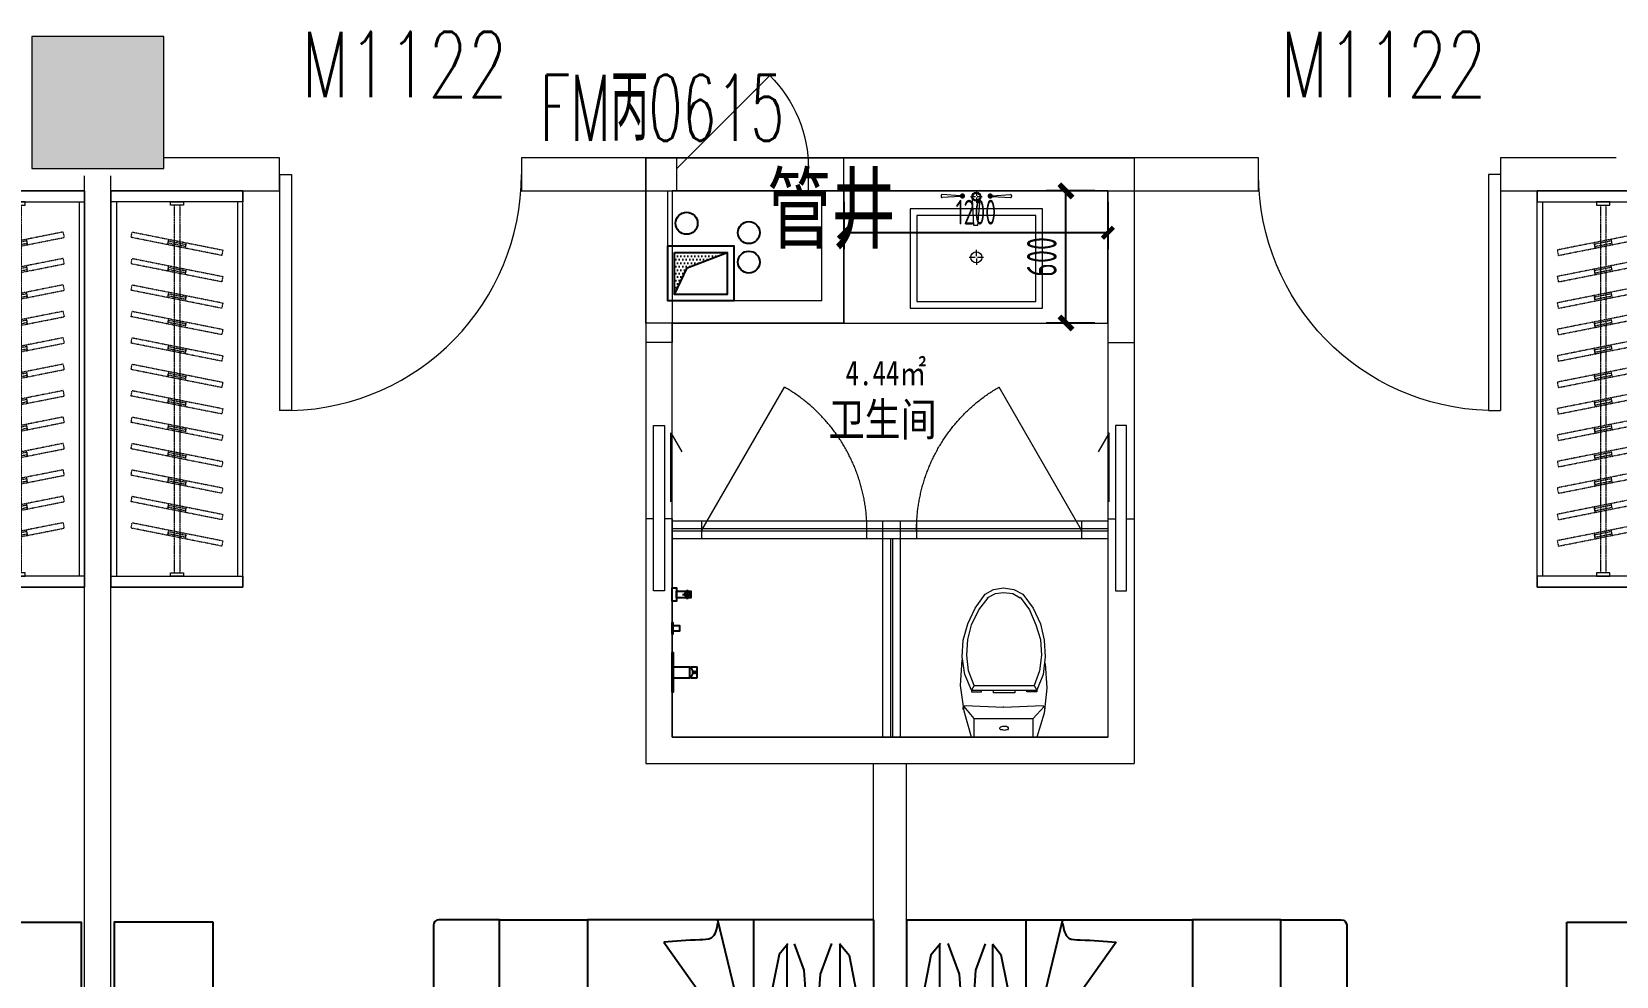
# Model space of a CAD drawing. Header units: millimetres. Extents: x 33621 to 401573, y -91663 to 133135.
# Drawn here: x 374431 to 381631, y -55341 to -51051 of the extents above; entities that cross this region are included whole.
import ezdxf

# ---------------------------------------------------------------- set-up
doc = ezdxf.new("R2010")
doc.units = ezdxf.units.MM
doc.header["$LTSCALE"] = 10
for name, pattern in [('DASH', [0.35, 0.25, -0.1]), ('DOT', [0.2, 0.1, -0.1]), ('HIDDEN', [0.375, 0.25, -0.125, 0, 0])]:
    doc.linetypes.add(name, pattern=pattern)
doc.layers.get('0').update_dxf_attribs({"color": 253})
doc.layers.get('Defpoints').update_dxf_attribs({"color": 250})
for name, color, linetype, lineweight in [('COLUMN', 253, 'Continuous', 0), ('cr-外框线2', 253, 'Continuous', 13), ('DOOR【门】', 253, 'Continuous', 0), ('FF-Door【门】', 253, 'Continuous', 0), ('FF-FIXT【洁具】', 253, 'Continuous', 0), ('FF-FURN【成品家具】', 253, 'Continuous', 0), ('FF-FURN【成品家私】', 253, 'Continuous', 0), ('FF-Text【平面文字】', 253, 'Continuous', 0), ('MK【门槛线】', 253, 'Continuous', 0), ('PUB_HATCH', 253, 'Continuous', 0), ('RC-Dim【天花尺寸】', 253, 'Continuous', 0), ('RC-Text【天花文字】', 253, 'Continuous', 0), ('TXT【平面空间文字】', 253, 'Continuous', 0), ('WALL', 253, 'Continuous', 0), ('Wall【墙体】', 253, 'Continuous', 0), ('Wall【新建墙】', 253, 'Continuous', 0), ('WINDOW', 253, 'Continuous', 0), ('Xline【辅助线】', 253, 'Continuous', 0)]:
    doc.layers.add(name, color=color, linetype=linetype, lineweight=lineweight)
for name, color, linetype in [('DIM_LEAD', 253, 'Continuous'), ('ELE', 253, 'Continuous'), ('FF-FIXT', 253, 'Continuous'), ('P-活动家具', 253, 'Continuous'), ('VPIPE-污水', 253, 'Continuous'), ('VPIPE-热给水', 253, 'Continuous'), ('VPIPE-给水', 253, 'Continuous'), ('WINDOW_TEXT', 253, 'Continuous'), ('填充', 253, 'Continuous'), ('平面家具', 253, 'Continuous'), ('洁具', 253, 'Continuous'), ('风道（排气道）', 253, 'Continuous')]:
    doc.layers.add(name, color=color, linetype=linetype)
doc.styles.add('-宋体', font='', dxfattribs={"width": 0.8})
doc.styles.add('_TCH_WINDOW', font='SIMPLEX', dxfattribs={"bigfont": 'GBCBIG'})
doc.styles.add('SUN', font='romans.shx', dxfattribs={"width": 0.8, "bigfont": 'hzdx.shx'})
doc.styles.add('宋体', font='', dxfattribs={"width": 0.7})
doc.styles.add('尺寸标注', font='ARCHS.SHX', dxfattribs={"width": 0.75})
doc.styles.get('-宋体').set_extended_font_data('SimSun')
doc.styles.get('宋体').set_extended_font_data('SimSun')
doc.dimstyles.new('海龙1：50', dxfattribs={"dimscale": 50, "dimtxt": 2.25, "dimasz": 1, "dimexe": 1.5, "dimexo": 1, "dimgap": 0.7, "dimtad": 1, "dimdec": 0, "dimrnd": 5, "dimdsep": 46, "dimtxsty": '尺寸标注', "dimblk": 'ARCHTICK', "dimblk1": 'ARCHTICK', "dimblk2": 'ARCHTICK', "dimcen": 1, "dimclrd": 44, "dimclre": 44, "dimclrt": 2, "dimadec": 0, "dimazin": 0, "dimtfac": 1, "dimtdec": 0, "dimtix": 1, "dimtmove": 2, "dimatfit": 3, "dimldrblk": 'hl_arrow2', "dimfxl": 5, "dimfxlon": 1, "dimarcsym": 0})
doc.dimstyles.new('海龙_1：60', dxfattribs={"dimscale": 60, "dimtxt": 2.25, "dimasz": 1, "dimexe": 1.5, "dimexo": 1, "dimgap": 0.7, "dimtad": 1, "dimdec": 0, "dimrnd": 5, "dimdsep": 46, "dimtxsty": '尺寸标注', "dimblk": 'ARCHTICK', "dimblk1": 'ARCHTICK', "dimblk2": 'ARCHTICK', "dimcen": 1, "dimclrd": 44, "dimclre": 44, "dimclrt": 2, "dimadec": 0, "dimazin": 0, "dimtfac": 1, "dimtdec": 0, "dimtix": 1, "dimtmove": 2, "dimatfit": 3, "dimldrblk": 'hl_arrow2', "dimfxl": 5, "dimfxlon": 1, "dimarcsym": 0})

# ---------------------------------------------------------------- blocks, each defined once
blk = doc.blocks.new('海龙_041013471')
at = {"layer": 'P-活动家具', "color": 8}
for p, q in [((290.7900538444519, 600), (455.7148070335387, -75.62893487140536)), ((47.7683138847351, 497.7119579277932), (455.7148070335387, -75.62893487140536)), ((570.907928943634, 443.1110782586038), (515.1821618080139, 167.6843824423849)), ((609.9159660339355, 490.4339208602904), (570.907928943634, 443.1110782586038)), ((607.1295089721679, -333.1255493201315), (607.1295089721679, 487.0535130500793)), ((684.3823299407959, 370.6235976181925), (640.5649700164794, 490.4339208602904)), ((759.3869829177856, 353.8018918000162), (810.1600680351257, 492.6313447803258)), ((845.099931716919, 492.6313447803258), (889.5690946578978, 438.6833043098449)), ((848.2764940261841, -326.0139503516257), (848.2764940261841, 488.7776799201965)), ((889.5690946578978, 438.6833043098449), (953.096468925476, 110.1968712806701)), ((715.7945871353149, -67.57820416241884), (684.3823299407959, 370.6235976181925)), ((724.39830493927, -114.0955715216696), (759.3869829177856, 353.8018918000162)), ((515.1821618080139, 167.6843824423849), (515.1821618080139, -356.5300879515707)), ((953.096468925476, 110.1968712806701), (953.096468925476, -364.0951247215271)), ((715.7945871353149, -384.3670544624329), (715.7945871353149, -67.57820416241884)), ((47.7683138847351, -498.9736061096191), (455.7148070335387, -75.62893487140536)), ((455.7148070335387, -75.62893487140536), (289.2133107185364, -600)), ((724.39830493927, -395.8292660713196), (724.39830493927, -114.0955715216696)), ((515.1821618080139, -356.5300879515707), (548.6176218986511, -466.8500647507608)), ((626.6336965560912, -417.7715930901467), (607.1295089721679, -333.1255488395691)), ((826.0417199134826, -433.9104409217834), (848.2764940261841, -326.0139503516257)), ((626.6336965560912, -444.9002890624106), (626.6336965560912, -417.7715930901467)), ((687.9317035675049, -472.4174580611288), (715.7945871353149, -384.3670544624329)), ((756.1619930267333, -501.806726463139), (724.39830493927, -395.8292660713196)), ((953.096468925476, -364.0951247215271), (914.9800448417662, -495.4598984718322)), ((548.6176218986511, -466.8500647507608), (590.4117789268493, -572.630716342479)), ((590.4117789268493, -572.630716342479), (626.6336965560912, -444.9002890624106)), ((626.6336965560912, -444.9002890624106), (646.1375460624695, -564.2796263694763)), ((646.1375460624695, -564.2796263694763), (687.9317035675049, -472.4174580611288)), ((803.8073306083679, -456.5295982398092), (756.1619930267333, -501.806726463139)), ((826.0417199134826, -491.4371538199484), (803.8073306083679, -456.5295982398092)), ((826.0417199134826, -491.4371538199484), (826.0417199134826, -433.9104409217834)), ((867.334704875946, -466.0498409308493), (826.0417199134826, -491.4371538199484)), ((914.9800448417662, -495.4598984718322), (867.334704875946, -466.0498409308493))]:
    blk.add_line(p, q, dxfattribs=at)
at = {"layer": 'P-活动家具'}
blk.add_line((1000, 600), (1000, -600), dxfattribs=at)
at = {"layer": 'P-活动家具', "color": 8}
blk.add_lwpolyline([(-299.9445009231568, 600), (-300, -600), (-700, -600), (-699.9445009231567, 600)], close=True, dxfattribs=at)
for points, knots in [([(291.4958286285401, 586.4091758690774), (286.2387652397156, 557.6313605308532), (277.3563981056213, 509.0081882476806), (168.3864498138428, 508.822865948081), (99.8140640258789, 502.5062246285378), (47.7683138847351, 497.7119579277932)], [0, 0, 0, 0, 75.29106975273392, 127.2122507674335, 290.7226334620352, 290.7226334620352, 290.7226334620352, 290.7226334620352]), ([(291.4958286285401, -587.6708240509032), (284.6017117500305, -560.293768402189), (263.8394808769226, -477.8453974798321), (136.2391152381897, -521.0136509016156), (68.04212093353271, -504.0242624394595), (47.7683138847351, -498.9736061096191)], [0, 0, 0, 0, 75.2910697525422, 226.7455691845376, 290.8180897262135, 290.8180897262135, 290.8180897262135, 290.8180897262135])]:
    blk.add_open_spline(points, degree=3, knots=knots, dxfattribs=at)
at = {"layer": '平面家具', "color": 43, "linetype": 'ByBlock'}
for p, q in [((-699.9445009231567, 600), (-975, 600)), ((1000, 600), (-299.9445009231568, 600)), ((455.7148070335387, -600), (455.7148070335387, 600)), ((-1000, 575), (-1000, -575)), ((-975, -600), (-700, -600)), ((-300, -600), (1000, -600))]:
    blk.add_line(p, q, dxfattribs=at)
for centre, start, end in [((-975, 575), 90, 180), ((-975, -575), 180, 270)]:
    blk.add_arc(centre, 24.99999999999999, start, end, dxfattribs=at)
blk = doc.blocks.new('海龙0109180699')
for points in [[(-1739.996969596017, 7095.48974024225), (-1739.996969596017, 7145.489740242251), (-1139.996969596017, 7145.489740242251), (-1139.996969596017, 7095.48974024225)], [(-1739.996969596017, 7145.489740242251), (-1739.996969596017, 5345.48974024225), (-1139.996969596017, 5345.48974024225), (-1139.996969596017, 7145.489740242251)], [(-1139.996969596017, 5395.489740242251), (-1139.996969596017, 5345.48974024225), (-1739.996969596017, 5345.48974024225), (-1739.996969596017, 5395.489740242251)]]:
    blk.add_lwpolyline(points, close=True)
at = {"color": 8}
for points in [[(-1714.996969596017, 7095.48974024225), (-1714.996969596017, 5395.489740242251)], [(-1164.996969596017, 7095.48974024225), (-1164.996969596017, 5395.489740242251)]]:
    blk.add_lwpolyline(points, dxfattribs=at)
for points in [[(-1469.996969596017, 7080.489740242249), (-1469.996969596017, 7095.48974024225), (-1409.996969596017, 7095.48974024225), (-1409.996969596017, 7080.489740242249)], [(-1409.996969596017, 5410.48974024225), (-1409.996969596017, 5395.489740242251), (-1469.996969596017, 5395.489740242251), (-1469.996969596017, 5410.48974024225)], [(-1409.996969596017, 5410.48974024225), (-1409.996969596017, 5395.489740242251), (-1469.996969596017, 5395.489740242251), (-1469.996969596017, 5410.48974024225)]]:
    blk.add_lwpolyline(points, close=True, dxfattribs=at)
at = {"color": 8, "linetype": 'DASH', "ltscale": 0.006}
for points in [[(-1452.496969596017, 7080.489740242249), (-1452.496969596017, 5410.48974024225)], [(-1427.496969596017, 7080.489740242249), (-1427.496969596017, 5410.48974024225)]]:
    blk.add_lwpolyline(points, dxfattribs=at)
for points in [[(-1643.523249455262, 6958.718523870688), (-1231.593431686051, 6876.780588623835), (-1236.470689736307, 6852.260956613813), (-1648.400507505517, 6934.198891860666)], [(-1476.789751786738, 6925.553169128019), (-1398.326929354574, 6909.945943366503), (-1403.20418740483, 6885.426311356481), (-1481.667009836994, 6901.033537117765)], [(-1478.252929201815, 6918.197279524989), (-1399.790106769651, 6902.590053763474), (-1401.741009989753, 6892.782200959512), (-1480.203832421917, 6908.389426720794)], [(-1643.523249455262, 6838.718523870688), (-1231.593431686051, 6756.780588623835), (-1236.470689736307, 6732.260956613813), (-1648.400507505517, 6814.198891860666)], [(-1476.789751786738, 6805.553169128019), (-1398.326929354574, 6789.945943366503), (-1403.20418740483, 6765.426311356481), (-1481.667009836994, 6781.033537117764)], [(-1478.252929201815, 6798.19727952499), (-1399.790106769651, 6782.590053763474), (-1401.741009989753, 6772.782200959511), (-1480.203832421917, 6788.389426720795)], [(-1643.523249455262, 6718.718523870688), (-1231.593431686051, 6636.780588623834), (-1236.470689736307, 6612.260956613813), (-1648.400507505517, 6694.198891860665)], [(-1476.789751786738, 6685.553169128019), (-1398.326929354574, 6669.945943366504), (-1403.20418740483, 6645.42631135648), (-1481.667009836994, 6661.033537117764)], [(-1478.252929201815, 6678.19727952499), (-1399.790106769651, 6662.590053763473), (-1401.741009989753, 6652.782200959511), (-1480.203832421917, 6668.389426720795)], [(-1643.523249455262, 6598.718523870688), (-1231.593431686051, 6516.780588623835), (-1236.470689736307, 6492.260956613812), (-1648.400507505517, 6574.198891860667)], [(-1476.789751786738, 6565.553169128019), (-1398.326929354574, 6549.945943366504), (-1403.20418740483, 6525.426311356482), (-1481.667009836994, 6541.033537117764)], [(-1478.252929201815, 6558.197279524989), (-1399.790106769651, 6542.590053763473), (-1401.741009989753, 6532.782200959511), (-1480.203832421917, 6548.389426720794)], [(-1643.523249455262, 6478.718523870688), (-1231.593431686051, 6396.780588623835), (-1236.470689736307, 6372.260956613812), (-1648.400507505517, 6454.198891860666)], [(-1476.789751786738, 6445.55316912802), (-1398.326929354574, 6429.945943366504), (-1403.20418740483, 6405.426311356482), (-1481.667009836994, 6421.033537117764)], [(-1478.252929201815, 6438.197279524989), (-1399.790106769651, 6422.590053763473), (-1401.741009989753, 6412.782200959511), (-1480.203832421917, 6428.389426720794)], [(-1643.523249455262, 6358.718523870688), (-1231.593431686051, 6276.780588623835), (-1236.470689736307, 6252.260956613813), (-1648.400507505517, 6334.198891860665)], [(-1476.789751786738, 6325.55316912802), (-1398.326929354574, 6309.945943366503), (-1403.20418740483, 6285.426311356481), (-1481.667009836994, 6301.033537117764)], [(-1478.252929201815, 6318.19727952499), (-1399.790106769651, 6302.590053763474), (-1401.741009989753, 6292.782200959511), (-1480.203832421917, 6308.389426720794)], [(-1643.523249455262, 6238.718523870688), (-1231.593431686051, 6156.780588623835), (-1236.470689736307, 6132.260956613812), (-1648.400507505517, 6214.198891860665)], [(-1476.789751786738, 6205.55316912802), (-1398.326929354574, 6189.945943366503), (-1403.20418740483, 6165.426311356482), (-1481.667009836994, 6181.033537117764)], [(-1478.252929201815, 6198.19727952499), (-1399.790106769651, 6182.590053763473), (-1401.741009989753, 6172.782200959511), (-1480.203832421917, 6188.389426720794)], [(-1643.523249455262, 6118.718523870688), (-1231.593431686051, 6036.780588623835), (-1236.470689736307, 6012.260956613812), (-1648.400507505517, 6094.198891860666)], [(-1476.789751786738, 6085.553169128019), (-1398.326929354574, 6069.945943366503), (-1403.20418740483, 6045.426311356481), (-1481.667009836994, 6061.033537117765)], [(-1478.252929201815, 6078.197279524989), (-1399.790106769651, 6062.590053763473), (-1401.741009989753, 6052.782200959511), (-1480.203832421917, 6068.389426720795)], [(-1643.523249455262, 5998.718523870688), (-1231.593431686051, 5916.780588623835), (-1236.470689736307, 5892.260956613813), (-1648.400507505517, 5974.198891860666)], [(-1476.789751786738, 5965.553169128019), (-1398.326929354574, 5949.945943366504), (-1403.20418740483, 5925.426311356481), (-1481.667009836994, 5941.033537117764)], [(-1478.252929201815, 5958.19727952499), (-1399.790106769651, 5942.590053763473), (-1401.741009989753, 5932.782200959511), (-1480.203832421917, 5948.389426720794)], [(-1643.523249455262, 5878.718523870688), (-1231.593431686051, 5796.780588623835), (-1236.470689736307, 5772.260956613813), (-1648.400507505517, 5854.198891860665)], [(-1476.789751786738, 5845.553169128019), (-1398.326929354574, 5829.945943366503), (-1403.20418740483, 5805.426311356481), (-1481.667009836994, 5821.033537117764)], [(-1478.252929201815, 5838.197279524989), (-1399.790106769651, 5822.590053763473), (-1401.741009989753, 5812.782200959511), (-1480.203832421917, 5828.389426720794)], [(-1643.523249455262, 5758.718523870688), (-1231.593431686051, 5676.780588623834), (-1236.470689736307, 5652.260956613813), (-1648.400507505517, 5734.198891860666)], [(-1476.789751786738, 5725.553169128019), (-1398.326929354574, 5709.945943366503), (-1403.20418740483, 5685.426311356481), (-1481.667009836994, 5701.033537117765)], [(-1478.252929201815, 5718.197279524989), (-1399.790106769651, 5702.590053763473), (-1401.741009989753, 5692.782200959511), (-1480.203832421917, 5708.389426720795)], [(-1643.523249455262, 5638.718523870688), (-1231.593431686051, 5556.780588623834), (-1236.470689736307, 5532.260956613813), (-1648.400507505517, 5614.198891860666)], [(-1476.789751786738, 5605.553169128019), (-1398.326929354574, 5589.945943366504), (-1403.20418740483, 5565.426311356481), (-1481.667009836994, 5581.033537117765)], [(-1478.252929201815, 5598.197279524989), (-1399.790106769651, 5582.590053763474), (-1401.741009989753, 5572.782200959512), (-1480.203832421917, 5588.389426720794)]]:
    blk.add_lwpolyline(points, close=True, dxfattribs=at)
at = {"layer": '平面家具', "color": 43, "linetype": 'ByBlock'}
blk.add_lwpolyline([(-1275.008433618583, 3824.429243121063), (-1725.008433580399, 3824.429245602106), (-1724.996969562024, 824.4292478060815), (-1274.996969600208, 824.4292453250382)], close=True, dxfattribs=at)
at = {"layer": 'cr-外框线2'}
blk.add_blockref('海龙_041013471', (725.003029991407, 3235.360132142203), dxfattribs=at)
blk = doc.blocks.new('$DorLib2D$00000001')
for p, q in [((0.45, 0.975), (0.5000000000000002, 0.975)), ((0.45, 0), (0.45, 0.975)), ((0.5, 0), (0.5, 0.975)), ((0.5, 0), (0.45, 0))]:
    blk.add_line(p, q)
at = {"lineweight": 13}
blk.add_arc((0.475, 0), 0.975, 91.4692835813538, 180, dxfattribs=at)
blk = doc.blocks.new('PQD')
at = {"layer": '填充'}
h = blk.add_hatch(dxfattribs=at)
h.set_pattern_fill('DOTS', color=256, scale=10, style=0)
h.set_pattern_definition([(0, (0, 0), (7.9375, 15.875), [0, -15.875])])
h.paths.add_polyline_path([(517039.3606534046, 222520.7432957545), (516799.3606534047, 222520.7432957545), (516799.3606534047, 222330.7432957545), (516857.0893016653, 222450.5852683169)])
blk.add_lwpolyline([(516799.3606534047, 222330.7432957545), (516857.0893016653, 222450.5852683169), (517039.3606534046, 222520.7432957545)], dxfattribs=at)
at = {"layer": '风道（排气道）'}
for points in [[(516769.3606534046, 222550.7432957545), (517069.3606534046, 222550.7432957545), (517069.3606534046, 222300.7432957546), (516769.3606534046, 222300.7432957546)], [(516799.3606534047, 222520.7432957545), (517039.3606534046, 222520.7432957545), (517039.3606534046, 222330.7432957545), (516799.3606534047, 222330.7432957545)]]:
    blk.add_lwpolyline(points, close=True, dxfattribs=at)
blk = doc.blocks.new('$DorLib2D$00000114')
at = {"color": 0}
blk.add_line((0.4999999999999965, 3.6e-15), (-0.2071067811864751, 0.7071067811864858), dxfattribs=at)
blk.add_arc((0.5000000000013856, -1.1546e-12), 1.000000000001696, 135, 180, dxfattribs=at)
blk = doc.blocks.new('ZL_08155714')
at = {"layer": 'VPIPE-污水'}
blk.add_circle((-129.1592930657789, -712.0164852384477), 50, dxfattribs=at)
at = {"layer": 'VPIPE-热给水'}
blk.add_circle((153.8974417122081, -888.4944701527711), 50, dxfattribs=at)
at = {"layer": 'VPIPE-给水'}
blk.add_circle((153.8974417112767, -754.4488298522773), 50, dxfattribs=at)
at = {"layer": 'WALL'}
for p, q in [((-314.6437028925866, -1164.930908717448), (-314.6437028954097, -414.9309060515661)), ((-314.6437028954097, -414.9309060515661), (585.3562970589846, -414.9309060524974)), ((585.3562970589846, -1164.930908717215), (585.3562970589846, -414.9309060524974)), ((-214.6437028876972, -1064.930908736074), (-214.6437028869986, -564.9309060706291)), ((-214.6437028869986, -564.9309060706291), (485.356297058519, -564.9309060713276)), ((485.356297058519, -1064.930908717681), (485.356297058519, -564.9309060713276)), ((485.356297058519, -1064.930908717681), (-214.6437028902583, -1064.930908714421)), ((585.3562970589846, -1164.930908717215), (-314.6437028925866, -1164.930908717448))]:
    blk.add_line(p, q, dxfattribs=at)
at = {"layer": 'WINDOW'}
for p, q in [((-175.1417361089261, -414.9309060521773), (424.8582644285634, -414.9309060522937)), ((-175.1417361089261, -414.9309060521773), (-175.1417361089261, -564.9309060519735)), ((424.8582644285634, -564.9309060522937), (424.8582644285634, -414.9309060522937)), ((-175.1417361090425, -564.9309060522937), (424.8582644285634, -564.9309060522937))]:
    blk.add_line(p, q, dxfattribs=at)
at = {"layer": 'DOOR【门】', "xscale": -600, "yscale": 600, "zscale": -600}
blk.add_blockref('$DorLib2D$00000114', (124.8582644192502, -464.9309060735977), dxfattribs=at)
at = {"layer": '洁具'}
blk.add_blockref('PQD', (-516984.004356292, -223365.674204469), dxfattribs=at)
at = {"layer": 'ELE', "ltscale": 100, "style": 'SUN', "width": 0.6}
blk.add_text('FM丙0615', height=300, dxfattribs=at).set_placement((-797.1047963886523, -337.8947368420178, 8.09054457e-08))
at = {"layer": 'TXT【平面空间文字】', "width": 0.75}
blk.add_text('管井', height=300, dxfattribs=at).set_placement((236.4133385177701, -794.6007492310964))
blk = doc.blocks.new('A$C5D954283')
at = {"color": 0, "linetype": 'Continuous'}
for p, q in [((-159.8287922329036, 511.2883289088495), (-159.8287922329036, 506.3181305513717)), ((159.8287922331365, 511.2883289088495), (159.8287922331365, 506.3181305513717)), ((-11.15956800000276, 374.2569191276562), (-17.54950176004786, 495.4865680530201)), ((15.14995655568782, 492.2146877725608), (4.840431999997235, 374.2569191276562)), ((4.840431999997235, 374.2569191276562), (-11.15956799988635, 374.2569191276562))]:
    blk.add_line(p, q, dxfattribs=at)
at = {"color": 8}
for p, q in [((1.164153e-10, 532.1264297300949), (1.164153e-10, 509.5472297300585)), ((1.164153e-10, 501.4832297300454), (1.164153e-10, 478.5008297301828)), ((-5.039999999920837, 230.0399999998044), (-32.7599999998929, 230.0399999998044)), ((1.164153e-10, 235.0799999996088), (1.164153e-10, 263.807999999728)), ((1.164153e-10, 225), (1.164153e-10, 196.2719999998808)), ((32.25600000005215, 230.0399999998044), (5.040000000037252, 230.0399999998044))]:
    blk.add_line(p, q, dxfattribs=at)
at = {"color": 8, "ltscale": 1000, "const_width": 0.448}
blk.add_lwpolyline([(1.164153e-10, 505.7392297300975, -1), (1.164153e-10, 505.2912297302391, -1)], format="xyb", close=True, dxfattribs=at)
at = {"color": 0, "linetype": 'Continuous'}
blk.add_lwpolyline([(300, 0), (300, 450), (-300, 450), (-300, 0)], close=True, dxfattribs=at)
at = {"color": 8}
blk.add_lwpolyline([(270, 30), (270.0000000001164, 420), (-270, 420), (-270, 30)], close=True, dxfattribs=at)
at = {"color": 8, "const_width": 0.8399999999999997}
blk.add_lwpolyline([(0.1400000000139698, 230.4599999999628, -0.9999999999999998), (0.1400000000139698, 229.6199999998789, -0.9999999999999998)], format="xyb", close=True, dxfattribs=at)
at = {"color": 0, "linetype": 'Continuous'}
blk.add_circle((1.164153e-10, 505.5152297301683), 20.16, dxfattribs=at)
at = {"color": 8}
for centre, radius in [((0.2651944293174893, 505.7008297301363), 16.25438224187546), ((1.164153e-10, 230.0399999998044), 25.2)]:
    blk.add_circle(centre, radius, dxfattribs=at)
at = {"color": 0, "linetype": 'Continuous'}
for centre, start, end in [((-154.8287922329036, 511.2883289088495), 88.28890731603568, 180), ((-154.8287922329036, 506.3181305513717), 180, 271.7110926839644), ((154.8287922331365, 511.2883289090823), 0, 91.71109268396431), ((154.8287922331365, 506.3181305513717), 268.2889073160357, 0)]:
    blk.add_arc(centre, 5, start, end, dxfattribs=at)
at = {"color": 250, "linetype": 'DOT', "ltscale": 1000}
for points in [[(-57.32807496341411, 508.8032297301688), (-57.44336328096688, 509.9737716621894), (-57.78479776837048, 511.09933032430126), (-58.33925728968461, 512.1366511282395), (-59.08543427626137, 513.045870417176), (-59.99465356528526, 513.7920474038692), (-61.03197436919436, 514.3465069251833), (-62.157533031277126, 514.6879414125578), (-63.328074963385006, 514.8032297301397), (-64.49861689546378, 514.6879414125578), (-65.62417555763386, 514.3465069251833), (-66.66149636145565, 513.7920474038692), (-67.57071565056685, 513.045870417176), (-68.31689263717271, 512.1366511282395), (-68.87135215848684, 511.09933032430126), (-69.21278664583224, 509.9737716621894), (-69.32807496341411, 508.8032297301688), (-69.21278664583224, 507.63268779797363), (-68.87135215848684, 506.50712913594907), (-68.31689263717271, 505.46980833198177), (-67.57071565056685, 504.560589042987), (-66.66149636145565, 503.8144120562647), (-65.62417555763386, 503.259952535067), (-64.49861689546378, 502.9185180476925), (-63.328074963385006, 502.8032297301106), (-62.157533031277126, 502.9185180476925), (-61.03197436919436, 503.259952535067), (-59.99465356528526, 503.8144120562647), (-59.08543427626137, 504.560589042987), (-58.33925728968461, 505.46980833198177), (-57.78479776837048, 506.50712913594907), (-57.44336328096688, 507.63268779797363)], [(69.32807496321038, 508.8032297301688), (69.21278664577403, 509.9737716621894), (68.87135215837043, 511.09933032430126), (68.3168926370563, 512.1366511282395), (67.57071565045044, 513.045870417176), (66.66149636131013, 513.7920474038692), (65.62417555745924, 514.3465069251833), (64.49861689540558, 514.6879414125578), (63.32807496326859, 514.8032297301397), (62.15753303116071, 514.6879414125578), (61.03197436907794, 514.3465069251833), (59.99465356525616, 513.7920474038692), (59.085434276086744, 513.045870417176), (58.339257289480884, 512.1366511282395), (57.78479776813765, 511.09933032430126), (57.443363280792255, 509.9737716621894), (57.3280749633268, 508.8032297301688), (57.443363280792255, 507.63268779797363), (57.78479776813765, 506.50712913594907), (58.339257289480884, 505.46980833198177), (59.085434276086744, 504.560589042987), (59.99465356525616, 503.8144120562647), (61.03197436907794, 503.259952535067), (62.15753303116071, 502.9185180476925), (63.32807496326859, 502.8032297301106), (64.49861689540558, 502.9185180476925), (65.62417555745924, 503.259952535067), (66.66149636131013, 503.8144120562647), (67.57071565045044, 504.560589042987), (68.3168926370563, 505.46980833198177), (68.87135215837043, 506.50712913594907), (69.21278664577403, 507.63268779797363)]]:
    blk.add_wipeout(points, dxfattribs=at)
at = {"color": 0, "linetype": 'Continuous'}
for p, q in [((-72.32807496341411, 510.3032297301106), (-154.6794934225036, 516.2860993982758)), ((-72.32807496341411, 507.3032297301105), (-154.6794934225036, 501.3203600619454)), ((72.32807496341411, 510.3032297301106), (154.67949342262, 516.2860993985086)), ((72.32807496341411, 507.3032297301105), (154.67949342262, 501.3203600619454))]:
    blk.add_line(p, q, dxfattribs=at)
at = {"color": 8}
for p, q in [((-4.032000000006519, 505.5152297301683), (-26.20799999998417, 505.5152297301683)), ((25.80480000015814, 505.5152297301683), (4.032000000006519, 505.5152297301683))]:
    blk.add_line(p, q, dxfattribs=at)
at = {"color": 0, "linetype": 'Continuous', "const_width": 12}
for points in [[(-63.32807496341411, 514.8032297301106, -1), (-63.32807496341411, 502.8032297301106, -1)], [(63.32807496341411, 514.8032297301106, 1), (63.32807496341411, 502.8032297301106, 1)]]:
    blk.add_lwpolyline(points, format="xyb", close=True, dxfattribs=at)
blk = doc.blocks.new('_ArchTick')
at = {"color": 2, "linetype": 'ByBlock', "const_width": 0.4}
blk.add_lwpolyline([(-0.5, -0.5), (0.5, 0.5)], dxfattribs=at)
blk = doc.blocks.new('*D322')
at = {"layer": 'Defpoints', "color": 0, "transparency": 16777216}
for p in [(379129.8174999907, -51774.18178852218), (379320.5064624086, -51774.18178852218), (379320.506462409, -52374.18178852591)]:
    blk.add_point(p, dxfattribs=at)
at = {"layer": 'Xline【辅助线】', "color": 44, "lineweight": -2, "transparency": 16777216}
for p, q in [((379260.5064624086, -51774.18178852218), (379039.8174999907, -51774.18178852218)), ((379129.8174999907, -52374.18178852591), (379129.8174999907, -51774.18178852218)), ((379260.5064624091, -52374.18178852591), (379039.8174999907, -52374.18178852591))]:
    blk.add_line(p, q, dxfattribs=at)
at = {"layer": 'Xline【辅助线】', "color": 44, "lineweight": -2, "transparency": 16777216, "xscale": 60, "yscale": 60, "zscale": 60}
for p, rotation in [((379129.8174999907, -51774.18178852218), 90), ((379129.8174999907, -52374.18178852591), 270)]:
    blk.add_blockref('_ArchTick', p, dxfattribs=dict(at, rotation=rotation))
at = {"layer": 'Xline【辅助线】', "color": 2, "transparency": 16777216, "insert": (379020.3174999907, -52074.18178852414), "char_height": 135, "attachment_point": 5, "rotation": 90, "style": '尺寸标注'}
blk.add_mtext('600', dxfattribs=at)
blk = doc.blocks.new('hl_arrow2')
at = {"color": 2}
blk.add_line((-0.221303783804, 2.183e-12), (-1, 5.72e-13), dxfattribs=at)
blk.add_lwpolyline([(-0.221303783804, 0), (-0.861040435366, -0.688592459968), (-0.653754463034, -0.862470062348), (0, 0), (-0.653754463034, 0.862470062348), (-0.861040435366, 0.688592459968)], close=True, dxfattribs=at)
blk = doc.blocks.new('A$C78EA0098')
at = {"color": 33, "linetype": 'Continuous'}
for p, q in [((68.50000128359534, 375.2500000005239), (68.50000128359534, 332.2500000007567)), ((47.00000128359533, 353.7500000006403), (90.00000128336251, 353.7500000006403))]:
    blk.add_line(p, q, dxfattribs=at)
for p, q in [((4.999999124091118, 24.99999973730883, 9.256461575e-07), (81.00000097975135, 24.99999973725062, 9.256461575e-07)), ((81.00000097951852, -25.00000026274938, 3.560162716e-07), (81.00000097951852, 24.99999973725062, 3.560162716e-07)), ((81.00000097951852, 19.99999973730882, 9.256461575e-07), (87.98346753581427, 19.99999973725062, 9.256461575e-07)), ((84.0000009795185, 24.99999973725062, 9.256461575e-07), (114.0000009795185, 24.99999973725062, 9.256461575e-07)), ((84.0000009795185, 19.99999973730882, 3.560162716e-07), (84.0000009795185, 24.99999973725062, 3.560162716e-07)), ((114.0000009795185, -25.00000026274938, -2.136136142e-07), (114.0000009795185, 24.99999973725062, 3.560162716e-07)), ((4.999999124091118, -25.00000026274938, 3.560162716e-07), (81.00000097951852, -25.00000026274938, 3.560162716e-07)), ((81.00000097951852, -20.00000026274938, 3.560162716e-07), (87.98346753581427, -20.00000026274938, 3.560162716e-07)), ((84.0000009795185, -25.00000026274938, 3.560162716e-07), (84.0000009795185, -20.00000026274938, 3.560162716e-07)), ((84.00000097975135, -25.00000026274938, 3.560162716e-07), (114.0000009795185, -25.00000026274938, 3.560162716e-07))]:
    blk.add_line(p, q)
for points in [[(1.4293473214e-06, 383.7500000006403), (20.00000113737769, 383.7500000006403), (20.00000113737769, 323.7500000006403), (1.4293473214e-06, 323.7500000006403)], [(20.00000113737769, 368.7500000006403), (85.00000121048652, 368.7500000006403), (85.00000121048652, 338.7500000006403), (20.00000113737769, 338.7500000006403)], [(6.619375199e-07, 226.0000000006403), (3.000000408617779, 226.0000000006403), (3.000000408617779, 174.0000000006403), (6.619375199e-07, 174.0000000006403)], [(3.000000408617779, 212.5000000006403), (33.50000047450885, 212.5000000006403), (33.50000047450885, 187.5000000006403), (3.000000408617779, 187.5000000006403)], [(0, 90), (4.999999124091118, 90), (4.999999124091118, -90), (0, -90)]]:
    blk.add_lwpolyline(points, close=True)
for centre, radius in [((68.50000128359534, 353.7500000006403), 11.49999999988358), ((104.0000009795185, -2.62807589e-07, 7.12013287e-08), 5)]:
    blk.add_circle(centre, radius, dxfattribs=at)
blk.add_arc((57.75000097928568, -2.627493814e-07, 9.256461575e-07), 36.2500000002529, 316.397181032414, 43.60281896758604)
blk = doc.blocks.new('ZL_08127082')
at = {"layer": 'FF-FIXT【洁具】'}
for p, q in [((-184.0723225633846, -108.7700514605967), (-150.6046904385439, 0)), ((146.4211623065057, 0), (-150.6046904385439, 0)), ((-133.8707755542127, 0), (-133.8707755542127, -83.66927795595257)), ((133.8707755542127, 0), (133.8707755542127, -83.66927795595257)), ((146.4211623065057, 0), (179.8888932532863, -117.1369100807933)), ((-20.91729478345951, -37.65116025687894), (-16.73386547336122, -33.46773094678065)), ((-20.91729478345951, -41.83458956703543), (-20.91729478345951, -37.65116025687894)), ((-16.73386547336122, -46.01811769907363), (-20.91729478345951, -41.83458956703543)), ((-16.73386547336122, -33.46773094678065), (-12.55043616326293, -33.46773094678065)), ((-12.55043616326293, -50.20154700923012), (-16.73386547336122, -46.01811769907363)), ((-12.55043616326293, -33.46773094678065), (-4.18347872106824, -29.28420281474246)), ((4.18347872106824, -50.20154700923012), (-12.55043616326293, -50.20154700923012)), ((-4.18347872106824, -29.28420281474246), (4.18347872106824, -33.46773094678065)), ((4.18347872106824, -33.46773094678065), (12.55033734132303, -33.46773094678065)), ((12.55033734132303, -46.01811769907363), (4.18347872106824, -50.20154700923012)), ((12.55033734132303, -33.46773094678065), (16.73386547336122, -37.65116025687894)), ((16.73386547336122, -41.83458956703543), (12.55033734132303, -46.01811769907363)), ((16.73386547336122, -37.65116025687894), (16.73386547336122, -41.83458956703543)), ((-196.6227093156776, -221.7235322312918), (-184.0723225633846, -108.7700514605967)), ((-133.8707755542127, -83.66927795595257), (-184.0723225633846, -138.0542542752809)), ((-179.8888932532863, -142.2376835854375), (-4.94109699503e-05, -133.8708249651827)), ((133.8707755542127, -83.66927795595257), (-133.8707755542127, -83.66927795595257)), ((-4.94109699503e-05, -133.8708249651827), (-4.94109699503e-05, -138.0542542752809)), ((-4.94109699503e-05, -133.8708249651827), (175.7053651212482, -142.2376835854375)), ((133.8707755542127, -83.66927795595257), (179.8888932532863, -138.0542542752809)), ((184.0723225634429, -133.8708249651827), (175.7053651212482, -142.2376835854375)), ((179.8888932532863, -117.1369100807933), (196.6227093157358, -234.2739189835847)), ((184.0723225634429, -125.503867522988), (184.0723225634429, -133.8708249651827)), ((-179.8888932532863, -284.4754659928149), (-150.6046904385439, -213.3565747890971)), ((-150.6046904385439, -204.9896173469024), (-104.5865727394703, -204.9896173469024)), ((-150.6046904385439, -213.3565747890971), (-150.6046904385439, -204.9896173469024)), ((-138.0543036862509, -234.2739189835847), (-150.6046904385439, -213.3565747890971)), ((146.4211623065057, -213.3565747890971), (-150.6046904385439, -213.3565747890971)), ((-104.5865727394703, -204.9896173469024), (-104.5865727394703, -213.3565747890971)), ((-50.20159642014187, -213.3565747890971), (-50.20159642014187, -200.8061880368041)), ((-50.20159642014187, -200.8061880368041), (46.01806828810367, -200.8061880368041)), ((46.01806828810367, -213.3565747890971), (-50.20159642014187, -213.3565747890971)), ((46.01806828810367, -200.8061880368041), (46.01806828810367, -213.3565747890971)), ((100.4030446074321, -204.9896173469024), (100.4030446074321, -213.3565747890971)), ((146.4211623065057, -204.9896173469024), (100.4030446074321, -204.9896173469024)), ((133.8707755542127, -234.2739189835847), (146.4211623065057, -213.3565747890971)), ((146.4211623065057, -213.3565747890971), (146.4211623065057, -204.9896173469024)), ((146.4211623065057, -213.3565747890971), (175.7053651212482, -284.4754659928149)), ((-188.255850695481, -334.6770130019868), (-196.6227093156776, -221.7235322312918)), ((-188.255850695481, -363.9612158167292), (-179.8888932532863, -284.4754659928149)), ((-163.1550771908951, -301.2092820552061), (-138.0543036862509, -234.2739189835847)), ((133.8707755542127, -234.2739189835847), (-138.0543036862509, -234.2739189835847)), ((133.8707755542127, -234.2739189835847), (158.9715490588569, -301.2092820552061)), ((175.7053651212482, -284.4754659928149), (188.2557518735411, -363.9612158167292)), ((196.6227093157358, -234.2739189835847), (188.2557518735411, -351.4108290644363)), ((-171.5219358111499, -372.3281732589239), (-163.1550771908951, -301.2092820552061)), ((158.9715490588569, -301.2092820552061), (167.3385065010516, -372.3281732589239)), ((-184.0723225633846, -439.2635363305453), (-188.255850695481, -363.9612158167292)), ((-167.3385065009934, -443.4469656406435), (-171.5219358111499, -372.3281732589239)), ((167.3385065010516, -372.3281732589239), (163.1549783689552, -443.4469656406435)), ((188.2557518735411, -363.9612158167292), (184.0723225634429, -439.2635363305453)), ((-167.3385065009934, -514.5658568443614), (-184.0723225633846, -439.2635363305453)), ((-146.4211623065057, -510.3824275342049), (-167.3385065009934, -443.4469656406435)), ((163.1549783689552, -443.4469656406435), (146.4211623065057, -510.3824275342049)), ((184.0723225634429, -439.2635363305453), (163.1549783689552, -514.5658568443614)), ((-133.8707755542127, -585.684748048021), (-167.3385065009934, -514.5658568443614)), ((-117.1369594918215, -577.3177906058263), (-146.4211623065057, -510.3824275342049)), ((146.4211623065057, -510.3824275342049), (112.9534313597833, -577.3177906058263)), ((163.1549783689552, -514.5658568443614), (129.6873462441144, -585.684748048021)), ((-87.85275667707901, -648.436681809544), (-133.8707755542127, -585.684748048021)), ((-75.30236992478603, -635.8862950572511), (-117.1369594918215, -577.3177906058263)), ((-41.83463897800538, -652.6201111196423), (-75.30236992478603, -631.7027669251547)), ((75.30227110284613, -631.7027669251547), (37.6511108459672, -652.6201111196423)), ((112.9534313597833, -577.3177906058263), (71.11884179274784, -631.7027669251547)), ((129.6873462441144, -585.684748048021), (83.66922854504082, -648.436681809544)), ((-46.01806828810367, -669.3539271820919), (-87.85275667707901, -648.436681809544)), ((-4.94109699503e-05, -677.7208846242283), (-46.01806828810367, -669.3539271820919)), ((-4.94109699503e-05, -656.8035404297407), (-41.83463897800538, -652.6201111196423)), ((37.6511108459672, -652.6201111196423), (-4.94109699503e-05, -656.8035404297407)), ((46.01806828810367, -669.3539271820919), (-4.94109699503e-05, -677.7208846242283)), ((83.66922854504082, -648.436681809544), (46.01806828810367, -669.3539271820919))]:
    blk.add_line(p, q, dxfattribs=at)
blk = doc.blocks.new('ZL_08123655')
at = {"layer": 'FF-FIXT【洁具】'}
for p, q in [((-184.0723225633846, -138.0542542752809), (-188.255850695481, -129.6872968331445)), ((-179.8888932532863, -142.2376835854375), (-184.0723225633846, -138.0542542752809))]:
    blk.add_line(p, q, dxfattribs=at)
at = {"layer": 'DIM_LEAD'}
blk.add_blockref('ZL_08127082', (0, 0), dxfattribs=at)
blk = doc.blocks.new('*D323')
at = {"layer": 'Defpoints', "color": 0, "transparency": 16777216}
for p in [(378120.5064624103, -51774.18178852168), (379320.5064624085, -51774.18178852168), (378120.5064624103, -51964.53621257852)]:
    blk.add_point(p, dxfattribs=at)
at = {"layer": 'RC-Dim【天花尺寸】', "color": 44, "lineweight": -2, "transparency": 16777216}
for p, q in [((378120.5064624103, -51824.18178852168), (378120.5064624103, -52039.53621257851)), ((379320.5064624085, -51824.18178852168), (379320.5064624085, -52039.53621257851)), ((379320.5064624085, -51964.53621257852), (378120.5064624103, -51964.53621257852))]:
    blk.add_line(p, q, dxfattribs=at)
at = {"layer": 'RC-Dim【天花尺寸】', "color": 44, "lineweight": -2, "transparency": 16777216, "xscale": 50, "yscale": 50, "zscale": 50, "rotation": 180}
blk.add_blockref('_ArchTick', (378120.5064624103, -51964.53621257852), dxfattribs=at)
at = {"layer": 'RC-Dim【天花尺寸】', "color": 44, "lineweight": -2, "transparency": 16777216, "xscale": 50, "yscale": 50, "zscale": 50}
blk.add_blockref('_ArchTick', (379320.5064624085, -51964.53621257852), dxfattribs=at)
at = {"layer": 'RC-Dim【天花尺寸】', "color": 2, "transparency": 16777216, "insert": (378720.5064624095, -51870.94246257852), "char_height": 112.5, "attachment_point": 5, "style": '尺寸标注'}
blk.add_mtext('1200', dxfattribs=at)
blk = doc.blocks.new('DOORBLK101')
at = {"layer": 'FF-Door【门】'}
blk.add_line((-0.5, 0), (2e-16, 0.8660254037844385), dxfattribs=at)
at = {"layer": 'FF-Door【门】', "color": 8, "linetype": 'HIDDEN', "ltscale": 15}
blk.add_arc((-0.5, 0), 1, 0, 60, dxfattribs=at)

msp = doc.modelspace()

# ---------------------------------------------------------------- hatches: boundary and pattern name
at = {"layer": 'PUB_HATCH'}
msp.add_hatch(color=256, dxfattribs=at).paths.add_polyline_path([(374430.5022836051, -51672.59737136295), (375030.5022836051, -51672.59737136295), (375030.5022836051, -51072.59737136295), (374430.5022836051, -51072.59737136295)])

# ---------------------------------------------------------------- linework, layer by layer
at = {"layer": 'COLUMN'}
for p, q in [((375030.5022836051, -51072.59737136295), (374430.5022836051, -51072.59737136295)), ((374430.5022836051, -51072.59737136295), (374430.5022836051, -51672.59737136295)), ((375030.5022836051, -51672.59737136295), (375030.5022836051, -51072.59737136295)), ((374430.5022836051, -51672.59737136295), (375030.5022836051, -51672.59737136295))]:
    msp.add_line(p, q, dxfattribs=at)
at = {"layer": 'FF-FURN【成品家具】'}
for p, q in [((377220.5064625286, -52463.29808913041), (377220.5064626045, -53263.29808913041)), ((379440.5064623601, -52463.29808913041), (379440.5064622841, -53263.29808913041))]:
    msp.add_line(p, q, dxfattribs=at)
at = {"layer": 'FF-FURN【成品家私】'}
for points in [[(377255.5064700752, -52839.83748976686), (377305.5064700751, -52839.83748976686), (377305.5064700751, -53589.83748976687), (377255.5064700752, -53589.83748976687)], [(379405.5064548135, -52839.83748976686), (379355.5064548136, -52839.83748976686), (379355.5064548136, -53589.83748976687), (379405.5064548135, -53589.83748976687)]]:
    msp.add_lwpolyline(points, close=True, dxfattribs=at)
for points in [[(377334.1079083064, -53186.98256251692), (377334.1079083064, -52872.70950304471), (377384.9202933487, -52959.73930300456)], [(379326.9050165822, -53186.98256251692), (379326.9050165822, -52872.70950304471), (379276.0926315401, -52959.73930300456)]]:
    msp.add_lwpolyline(points, dxfattribs=at)
at = {"layer": 'MK【门槛线】'}
for p, q in [((379320.5064624085, -53274.44146615999), (377340.5064624802, -53274.44146615812)), ((377475.8680929782, -53354.44146615952), (377475.8680929777, -53274.44146615976)), ((378225.8680929782, -53354.44146615882), (378225.8680929777, -53274.44146615905)), ((378297.0064643247, -53274.44146615905), (378297.0064643237, -54254.44146375997)), ((378377.0064643237, -53274.44146615999), (378377.0064643228, -54254.44146364844)), ((378452.0497933517, -53354.44146615882), (378452.0497933517, -53274.44146615905)), ((379202.0497933517, -53354.44146615952), (379202.0497933517, -53274.44146615976)), ((379320.5064624081, -53354.44146615929), (377340.5064624797, -53354.44146615812))]:
    msp.add_line(p, q, dxfattribs=at)
at = {"layer": 'Wall【墙体】', "color": 6}
for p, q in [((375556.0481376529, -51624.18178843158), (375030.5022835679, -51624.18178836849)), ((375556.0481376529, -51774.18178843158), (375556.0481376529, -51624.18178843158)), ((375556.0481372459, -51774.18178843158), (375556.0481372459, -51624.18178843158)), ((375556.0481372459, -51624.18178843158), (375556.0565031313, -51624.18178843158)), ((375556.0565031313, -51774.18178843158), (375556.0565031313, -51624.18178843158)), ((375556.0565035383, -51774.18178843158), (375556.0565035383, -51624.18178843158)), ((376656.0481376529, -51624.18178843158), (376656.0481376529, -51774.18178843158)), ((376656.0481376529, -51624.18178843158), (376656.0481376529, -51774.18178843158)), ((376656.0565035383, -51624.18178843158), (376656.0565035383, -51774.18178843158)), ((376656.0565035383, -51624.18178843158), (376656.0565035383, -51774.18178843158)), ((380004.9480571884, -51624.18178622621), (376656.0564983504, -51624.18178622621)), ((380004.9480623764, -51774.18178843158), (380004.9480623764, -51624.18178843158)), ((380004.9480623764, -51774.18178843158), (380004.9480623764, -51624.18178843158)), ((380004.9564282618, -51774.18178843158), (380004.9564282618, -51624.18178843158)), ((380004.9564282618, -51774.18178843158), (380004.9564282618, -51624.18178843158)), ((381104.9480623778, -51624.18178843158), (381104.9480623778, -51774.18178843158)), ((381104.9480627847, -51624.18178843158), (381104.9480627847, -51774.18178843158)), ((381630.5022835925, -51624.18178844578), (381104.9564282632, -51624.18178843158)), ((381104.9564282632, -51624.18178843158), (381104.9564282632, -51774.18178843158)), ((381104.9564282632, -51624.18178843158), (381104.9564282632, -51774.18178843158)), ((375030.5022835679, -51774.18178852006), (375556.0481376529, -51774.18178843158)), ((376656.0481376529, -51774.18178843158), (376653.4225460237, -51774.18178843158)), ((376656.0481376529, -51774.18178843158), (376653.4225460237, -51774.18178843158)), ((376656.0565035383, -51774.18178843158), (376653.4225460237, -51774.18178843158)), ((376656.0564983504, -51774.1817862262), (380004.9564230738, -51774.1817862262)), ((379320.5064624085, -51774.18178852168), (377340.5064624807, -51774.18178852168)), ((381104.9564282632, -51774.18178843158), (381630.5022835925, -51774.18178844578))]:
    msp.add_line(p, q, dxfattribs=at)
at = {"layer": 'Wall【墙体】', "color": 4}
for p, q in [((378255.50228484, -58974.18178508534), (378255.5022831119, -54374.44144358472)), ((378405.50228484, -58974.18178508534), (378405.502283112, -54374.44144142452))]:
    msp.add_line(p, q, dxfattribs=at)
at = {"layer": 'Wall【新建墙】', "color": 4}
for p, q in [((377220.5064624425, -51624.18178852378), (379440.5064578427, -51624.18178852425)), ((377220.5064624425, -51624.18178852378), (377220.5064625286, -52463.29808913041)), ((379440.5064578427, -51624.18178852425), (379440.5064682199, -52463.29805691877)), ((377340.5064624807, -51774.18178852168), (377340.5064624807, -52463.29808911924)), ((379320.5064624085, -51774.18178852168), (379320.5064624081, -52463.29808886755)), ((377340.5064624807, -52463.29808911924), (377220.5064625286, -52463.29808913041)), ((379320.5064624081, -52463.29808911924), (379440.5064623601, -52463.29808913041)), ((377220.5064626041, -53263.29808913041), (377220.5064627135, -54374.44146078486)), ((377255.5064700752, -53263.29808912715), (377220.5064626041, -53263.29808913041)), ((377340.5064624797, -53263.29808911924), (377305.5064700751, -53263.2980891225)), ((377340.5064624797, -53263.29808911924), (377340.5064624797, -54254.44146212386)), ((379320.5064624081, -53263.29805692994), (379320.5064624075, -54254.44146239441)), ((379320.506462409, -53263.29808911924), (379355.5064548136, -53263.2980891225)), ((379405.5064548135, -53263.29808912715), (379440.5064622846, -53263.29808913041)), ((379440.5064773502, -53263.29805691877), (379440.5064906034, -54374.44146077554)), ((377340.5064649729, -54254.44146615812), (379320.5064624075, -54254.44146239441))]:
    msp.add_line(p, q, dxfattribs=at)
msp.add_lwpolyline([(377220.5064627135, -54374.44146078486), (379440.5064906034, -54374.44142881302)], dxfattribs=at)
at = {"layer": 'WINDOW', "linetype": 'Continuous'}
for p, q in [((379320.5064624085, -53309.44146615952), (377340.5064624802, -53309.44146615812)), ((379320.5064624081, -53319.44146615929), (377340.5064624802, -53319.44146615812)), ((378332.0064643233, -53354.44146615859), (378332.0064643233, -54254.44146371107)), ((378342.0064643233, -53354.44146615905), (378342.0064643228, -54254.44146369733))]:
    msp.add_line(p, q, dxfattribs=at)
at = {"layer": 'Xline【辅助线】'}
for p, q in [((374670.5022835897, -58674.18178851982), (374670.5022835897, -51706.45884592934)), ((374790.5022835897, -58674.18178851982), (374790.5022835897, -51706.45884592934))]:
    msp.add_line(p, q, dxfattribs=at)

# ---------------------------------------------------------------- block references
at = {"yscale": 750, "zscale": 750}
for p, xscale in [((377850.8680929777, -53314.44146615696), 750), ((378825.982367086, -53314.44146615998), -750)]:
    msp.add_blockref('DOORBLK101', p, dxfattribs=dict(at, xscale=xscale))
at = {"layer": 'DIM_LEAD', "rotation": 180}
msp.add_blockref('ZL_08123655', (378846.7875058835, -54254.44146308476), dxfattribs=at)
at = {"layer": 'FF-FIXT', "rotation": 359.9999990478219}
msp.add_blockref('A$C78EA0098', (377340.5064624797, -53960.499552945), dxfattribs=at)
at = {"layer": 'FF-Text【平面文字】', "xscale": -1}
msp.add_blockref('海龙0109180699', (372930.5053153343, -58919.67153287666), dxfattribs=at)
at = {"layer": 'FF-Text【平面文字】'}
msp.add_blockref('海龙0109180699', (376530.4992531857, -58919.67153287666), dxfattribs=at)
at = {"layer": 'TXT【平面空间文字】', "color": 6, "linetype": 'Continuous'}
for p in [(377535.1501653513, -51209.25088256817), (377535.1501707559, -51209.25088166805)]:
    msp.add_blockref('ZL_08155714', p, dxfattribs=at)
at = {"layer": 'WINDOW'}
ref = msp.add_blockref('$DorLib2D$00000001', (376106.0481375058, -51699.18178844579), dxfattribs=dict(at, xscale=-1100, yscale=-1100, zscale=-1100))
ref.add_attrib('A', 'M1122', (375656.0470765804, -51348.89443536043), dxfattribs={"layer": 'WINDOW_TEXT', "height": 297.5, "style": '_TCH_WINDOW', "width": 0.7058823529411766})
ref = msp.add_blockref('$DorLib2D$00000001', (376106.0481375058, -51699.18178844579), dxfattribs=dict(at, xscale=-1100, yscale=-1100, zscale=-1100))
ref.add_attrib('A', 'M1122', (375656.0470765813, -51348.89443652668), dxfattribs={"layer": 'WINDOW_TEXT', "height": 297.5, "style": '_TCH_WINDOW', "width": 0.7058823529411766})
ref = msp.add_blockref('$DorLib2D$00000001', (376106.0565033241, -51699.18178844579), dxfattribs=dict(at, xscale=-1100, yscale=-1100, zscale=-1100))
ref.add_attrib('A', 'M1122', (375656.0554423633, -51348.8989481594), dxfattribs={"layer": 'WINDOW_TEXT', "height": 297.5, "style": '_TCH_WINDOW', "width": 0.7058823529411766})
ref = msp.add_blockref('$DorLib2D$00000001', (376106.056503325, -51699.18178844579), dxfattribs=dict(at, xscale=-1100, yscale=-1100, zscale=-1100))
ref.add_attrib('A', 'M1122', (375656.0554423642, -51348.89894932565), dxfattribs={"layer": 'WINDOW_TEXT', "height": 297.5, "style": '_TCH_WINDOW', "width": 0.7058823529411766})
ref = msp.add_blockref('$DorLib2D$00000001', (380554.948062517, -51699.18178844579), dxfattribs=dict(at, xscale=1100, yscale=-1100, zscale=1100))
ref.add_attrib('A', 'M1122', (380104.9491234778, -51348.8989481594), dxfattribs={"layer": 'WINDOW_TEXT', "height": 297.5, "style": '_TCH_WINDOW', "width": 0.7058823529411766})
ref = msp.add_blockref('$DorLib2D$00000001', (380554.948062518, -51699.18178844579), dxfattribs=dict(at, xscale=1100, yscale=-1100, zscale=1100))
ref.add_attrib('A', 'M1122', (380104.9491234787, -51348.89894932565), dxfattribs={"layer": 'WINDOW_TEXT', "height": 297.5, "style": '_TCH_WINDOW', "width": 0.7058823529411766})
ref = msp.add_blockref('$DorLib2D$00000001', (380554.9564283353, -51699.18178844579), dxfattribs=dict(at, xscale=1100, yscale=-1100, zscale=1100))
ref.add_attrib('A', 'M1122', (380104.9574892608, -51348.89443536043), dxfattribs={"layer": 'WINDOW_TEXT', "height": 297.5, "style": '_TCH_WINDOW', "width": 0.7058823529411766})
ref = msp.add_blockref('$DorLib2D$00000001', (380554.9564283358, -51699.18178844579), dxfattribs=dict(at, xscale=1100, yscale=-1100, zscale=1100))
ref.add_attrib('A', 'M1122', (380104.9574892617, -51348.89443652668), dxfattribs={"layer": 'WINDOW_TEXT', "height": 297.5, "style": '_TCH_WINDOW', "width": 0.7058823529411766})

# ---------------------------------------------------------------- texts
at = {"layer": 'RC-Text【天花文字】', "style": '宋体', "width": 0.8}
msp.add_text('4.44㎡', height=112.5, dxfattribs=at).set_placement((378128.30043095, -52657.00599156819))
at = {"layer": 'TXT【平面空间文字】', "style": '-宋体', "width": 0.8}
msp.add_text('卫生间', height=150, dxfattribs=at).set_placement((378051.5017548486, -52886.88980171001))

# ---------------------------------------------------------------- next in the draw order: block references
at = {"layer": 'FF-FIXT【洁具】', "linetype": 'Continuous'}
msp.add_blockref('A$C5D954283', (378722.7522036035, -52306.30821825225), dxfattribs=at)

# ---------------------------------------------------------------- next in the draw order: linework, layer by layer
msp.add_lwpolyline([(379320.5064624085, -51774.18178852168), (378120.5064624103, -51774.18178852216), (378120.5064624103, -52374.18178852634), (379320.506462409, -52374.18178852587)], close=True, dxfattribs=at)
at = {"layer": 'Wall【新建墙】', "color": 4}
msp.add_lwpolyline([(377340.5064624807, -52374.18179128562), (378120.5064624103, -52374.18178852634), (378120.5064624103, -51774.18178852216), (379320.5064624085, -51774.18178852122), (379320.5064624075, -54254.44146239441), (377340.5064649729, -54254.44146615812), (377340.5064649729, -52374.18179128562)], dxfattribs=at)

# ---------------------------------------------------------------- next in the draw order: block references
at = {"layer": 'FF-Text【平面文字】', "xscale": -1}
msp.add_blockref('海龙0109180699', (380130.5136670995, -58919.67153287666), dxfattribs=at)

# ---------------------------------------------------------------- next in the draw order: dimensions: what is measured, and where the dimension line sits
at = {"layer": 'RC-Dim【天花尺寸】'}
dim = msp.add_aligned_dim(p1=(379320.5064624085, -51774.18178852168), p2=(378120.5064624103, -51774.18178852168), distance=190.35442405683716, dimstyle='海龙1：50', dxfattribs=at)
dim.commit()
dim.dimension.update_dxf_attribs({"geometry": '*D323', "text_midpoint": (378720.5064624095, -51870.94246257852)})
at = {"layer": 'Xline【辅助线】'}
dim = msp.add_aligned_dim(p1=(379320.506462409, -52374.18178852587), p2=(379320.5064624085, -51774.18178852216), distance=190.68896241782932, dimstyle='海龙_1：60', dxfattribs=at)
dim.commit()
dim.dimension.update_dxf_attribs({"geometry": '*D322', "text_midpoint": (379020.3174999907, -52074.18178852414)})

doc.saveas('drawing.dxf')
